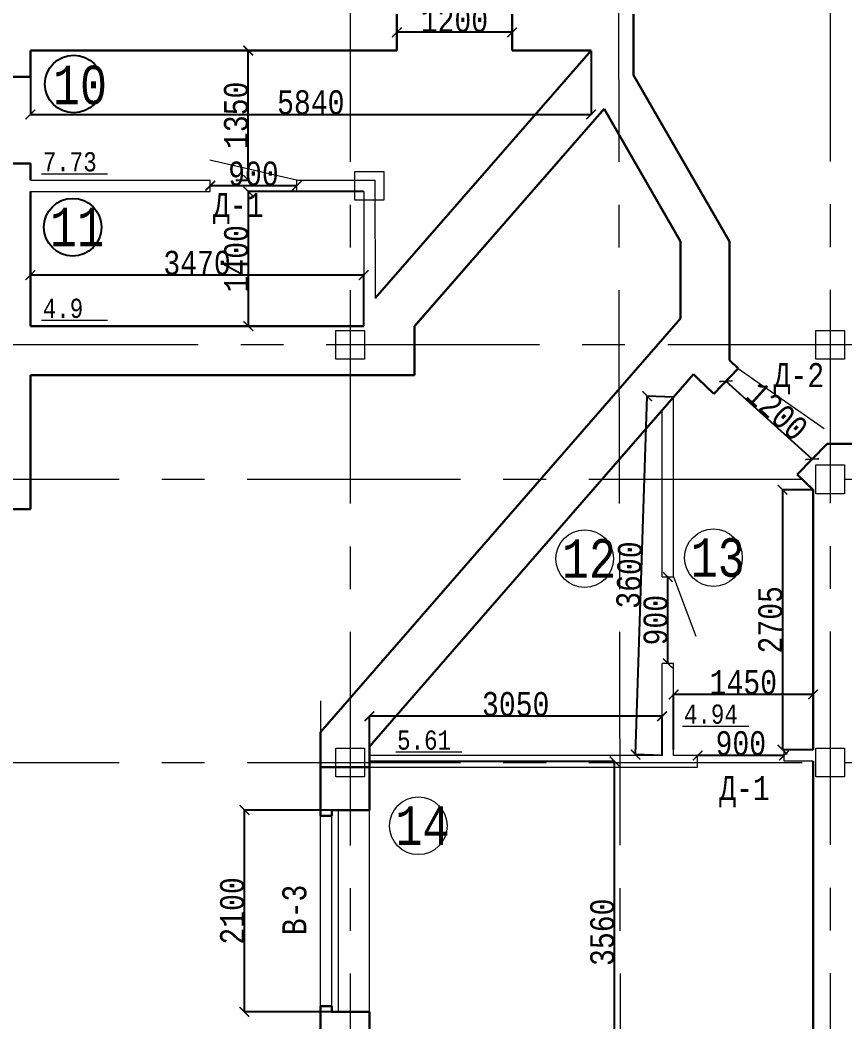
# Model space of a CAD drawing. Header units: millimetres. Extents: x -689206 to 4969298, y -1019800 to 703299.
# Drawn here: x 201491 to 210079, y -367061 to -356634 of the extents above; entities that cross this region are included whole.
import ezdxf

# ---------------------------------------------------------------- set-up
doc = ezdxf.new("R2010")
doc.units = ezdxf.units.MM
doc.linetypes.add('осеваяX2', pattern=[101.6, 63.5, -12.7, 12.7, -12.7])
for name, color, linetype, lineweight in [('несущие', 7, 'Continuous', 30), ('ПЕРЕГОРОДКИ', 252, 'Continuous', 9), ('РАЗМЕРЫ', 7, 'Continuous', 9), ('стены', 7, 'Continuous', 20)]:
    doc.layers.add(name, color=color, linetype=linetype, lineweight=lineweight)
doc.layers.add('четотам', color=7, linetype='Continuous')
doc.styles.add('Аннотативный', font='isocteur.ttf', dxfattribs={"width": 0.7, "height": 250})
doc.dimstyles.new('Аннотативный', dxfattribs={"dimscale": 0, "dimtxt": 250, "dimasz": 100, "dimexe": 1.25, "dimexo": 0.625, "dimtad": 1, "dimdec": 0, "dimtxsty": 'Аннотативный', "dimblk": 'ARCHTICK', "dimcen": 2.5, "dimadec": 0, "dimazin": 0, "dimtfac": 1, "dimtdec": 0, "dimtmove": 0, "dimatfit": 3, "dimfxl": 1, "dimarcsym": 0})

# ---------------------------------------------------------------- blocks, each defined once
blk = doc.blocks.new('_ArchTick')
at = {"color": 0, "linetype": 'ByBlock', "const_width": 0.15}
blk.add_lwpolyline([(-0.5, -0.5), (0.5, 0.5)], dxfattribs=at)
blk = doc.blocks.new('*D1927')
at = {"layer": 'Defpoints', "color": 0, "lineweight": 20, "transparency": 16777216}
for p in [(205128, -364348), (207680, -364348), (205128, -367908)]:
    blk.add_point(p, dxfattribs=at)
at = {"layer": 'стены', "color": 0, "lineweight": -2, "transparency": 16777216}
for p, q in [((205129, -364348), (207681, -364348)), ((207680, -367908), (207680, -364348)), ((205129, -367908), (207681, -367908))]:
    blk.add_line(p, q, dxfattribs=at)
at = {"layer": 'стены', "color": 0, "lineweight": -2, "transparency": 16777216, "xscale": 100, "yscale": 100, "zscale": 100}
for p, rotation in [((207680, -364348), 90), ((207680, -367908), 270)]:
    blk.add_blockref('_ArchTick', p, dxfattribs=dict(at, rotation=rotation))
at = {"layer": 'стены', "color": 0, "lineweight": 5, "transparency": 16777216, "insert": (207554, -366128), "char_height": 250, "attachment_point": 5, "rotation": 90, "style": 'Аннотативный'}
blk.add_mtext('3560', dxfattribs=at)
blk = doc.blocks.new('*D1934')
at = {"layer": 'Defpoints', "color": 0, "lineweight": 20, "transparency": 16777216}
for p in [(208235, -362430), (208235, -362430), (208235, -363330)]:
    blk.add_point(p, dxfattribs=at)
at = {"layer": 'стены', "color": 0, "lineweight": -2, "transparency": 16777216}
for p, q in [((208235, -362430), (208236, -362430)), ((208235, -363330), (208235, -362430)), ((208235, -363330), (208236, -363330))]:
    blk.add_line(p, q, dxfattribs=at)
at = {"layer": 'стены', "color": 0, "lineweight": -2, "transparency": 16777216, "xscale": 100, "yscale": 100, "zscale": 100}
for p, rotation in [((208235, -362430), 90), ((208235, -363330), 270)]:
    blk.add_blockref('_ArchTick', p, dxfattribs=dict(at, rotation=rotation))
at = {"layer": 'стены', "color": 0, "lineweight": 5, "transparency": 16777216, "insert": (208109, -362880), "char_height": 250, "attachment_point": 5, "rotation": 90, "style": 'Аннотативный'}
blk.add_mtext('900', dxfattribs=at)
blk = doc.blocks.new('*D1936')
at = {"layer": 'Defpoints', "color": 0, "lineweight": 20, "transparency": 16777216}
for p in [(208545, -364288), (208545, -364288), (209445, -364288)]:
    blk.add_point(p, dxfattribs=at)
at = {"layer": 'стены', "color": 0, "lineweight": -2, "transparency": 16777216}
for p, q in [((208545, -364287), (208545, -364287)), ((209445, -364288), (208545, -364288)), ((209445, -364287), (209445, -364287))]:
    blk.add_line(p, q, dxfattribs=at)
at = {"layer": 'стены', "color": 0, "lineweight": -2, "transparency": 16777216, "xscale": 100, "yscale": 100, "zscale": 100, "rotation": 180}
blk.add_blockref('_ArchTick', (208545, -364288), dxfattribs=at)
at = {"layer": 'стены', "color": 0, "lineweight": -2, "transparency": 16777216, "xscale": 100, "yscale": 100, "zscale": 100}
blk.add_blockref('_ArchTick', (209445, -364288), dxfattribs=at)
at = {"layer": 'стены', "color": 0, "transparency": 16777216, "insert": (208995, -364162), "char_height": 250, "attachment_point": 5, "style": 'Аннотативный'}
blk.add_mtext('900', dxfattribs=at)
blk = doc.blocks.new('*D1992')
at = {"layer": 'Defpoints', "color": 0, "lineweight": 20, "transparency": 16777216}
for p in [(205128, -363880), (205128, -364288), (208175, -364288)]:
    blk.add_point(p, dxfattribs=at)
at = {"layer": 'ПЕРЕГОРОДКИ', "color": 0, "lineweight": -2, "transparency": 16777216}
for p, q in [((205128, -364287), (205128, -363879)), ((208175, -363880), (205128, -363880)), ((208175, -364287), (208175, -363879))]:
    blk.add_line(p, q, dxfattribs=at)
at = {"layer": 'ПЕРЕГОРОДКИ', "color": 0, "lineweight": -2, "transparency": 16777216, "xscale": 100, "yscale": 100, "zscale": 100, "rotation": 180}
blk.add_blockref('_ArchTick', (205128, -363880), dxfattribs=at)
at = {"layer": 'ПЕРЕГОРОДКИ', "color": 0, "lineweight": -2, "transparency": 16777216, "xscale": 100, "yscale": 100, "zscale": 100}
blk.add_blockref('_ArchTick', (208175, -363880), dxfattribs=at)
at = {"layer": 'ПЕРЕГОРОДКИ', "color": 0, "lineweight": 5, "transparency": 16777216, "insert": (206651, -363755), "char_height": 250, "attachment_point": 5, "style": 'Аннотативный'}
blk.add_mtext('3050', dxfattribs=at)
blk = doc.blocks.new('*D1993')
at = {"layer": 'Defpoints', "color": 0, "lineweight": 20, "transparency": 16777216}
for p in [(208020, -360549), (208295, -360558), (208175, -364288)]:
    blk.add_point(p, dxfattribs=at)
at = {"layer": 'ПЕРЕГОРОДКИ', "color": 0, "lineweight": -2, "transparency": 16777216}
for p, q in [((207900, -364279), (208020, -360549)), ((208294, -360558), (208019, -360549)), ((208174, -364288), (207899, -364279))]:
    blk.add_line(p, q, dxfattribs=at)
at = {"layer": 'ПЕРЕГОРОДКИ', "color": 0, "lineweight": -2, "transparency": 16777216, "xscale": 100, "yscale": 100, "zscale": 100}
for p, rotation in [((208020, -360549), 88.15754055116216), ((207900, -364279), 268.1575405511622)]:
    blk.add_blockref('_ArchTick', p, dxfattribs=dict(at, rotation=rotation))
at = {"layer": 'ПЕРЕГОРОДКИ', "color": 0, "lineweight": 5, "transparency": 16777216, "insert": (207834, -362410), "char_height": 250, "attachment_point": 5, "rotation": 88.1575, "style": 'Аннотативный'}
blk.add_mtext('3600', dxfattribs=at)
blk = doc.blocks.new('*D2004')
at = {"layer": 'Defpoints', "color": 0, "linetype": 'ByBlock', "lineweight": 20, "transparency": 16777216}
for p in [(203827, -364856), (205128, -364856), (205128, -366956)]:
    blk.add_point(p, dxfattribs=at)
at = {"layer": 'РАЗМЕРЫ', "color": 0, "linetype": 'ByBlock', "lineweight": -2, "transparency": 16777216}
for p, q in [((205127, -364856), (203826, -364856)), ((203827, -366956), (203827, -364856)), ((205127, -366956), (203826, -366956))]:
    blk.add_line(p, q, dxfattribs=at)
at = {"layer": 'РАЗМЕРЫ', "color": 0, "linetype": 'ByBlock', "lineweight": -2, "transparency": 16777216, "xscale": 100, "yscale": 100, "zscale": 100}
for p, rotation in [((203827, -364856), 90), ((203827, -366956), 270)]:
    blk.add_blockref('_ArchTick', p, dxfattribs=dict(at, rotation=rotation))
at = {"layer": 'РАЗМЕРЫ', "color": 0, "linetype": 'ByBlock', "lineweight": 5, "transparency": 16777216, "insert": (203701, -365906), "char_height": 250, "attachment_point": 5, "rotation": 90, "style": 'Аннотативный'}
blk.add_mtext('2100', dxfattribs=at)
blk = doc.blocks.new('*D2015')
at = {"layer": 'Defpoints', "color": 0, "linetype": 'ByBlock', "lineweight": 20, "transparency": 16777216}
for p in [(201599, -359289), (201599, -359819), (205069, -359819)]:
    blk.add_point(p, dxfattribs=at)
at = {"layer": 'РАЗМЕРЫ', "color": 0, "linetype": 'ByBlock', "lineweight": -2, "transparency": 16777216}
for p, q in [((201599, -359819), (201599, -359288)), ((205069, -359289), (201599, -359289)), ((205069, -359819), (205069, -359288))]:
    blk.add_line(p, q, dxfattribs=at)
at = {"layer": 'РАЗМЕРЫ', "color": 0, "linetype": 'ByBlock', "lineweight": -2, "transparency": 16777216, "xscale": 100, "yscale": 100, "zscale": 100, "rotation": 180}
blk.add_blockref('_ArchTick', (201599, -359289), dxfattribs=at)
at = {"layer": 'РАЗМЕРЫ', "color": 0, "linetype": 'ByBlock', "lineweight": -2, "transparency": 16777216, "xscale": 100, "yscale": 100, "zscale": 100}
blk.add_blockref('_ArchTick', (205069, -359289), dxfattribs=at)
at = {"layer": 'РАЗМЕРЫ', "color": 0, "linetype": 'ByBlock', "lineweight": 5, "transparency": 16777216, "insert": (203334, -359163), "char_height": 250, "attachment_point": 5, "style": 'Аннотативный'}
blk.add_mtext('3470', dxfattribs=at)
blk = doc.blocks.new('*D1997')
at = {"layer": 'Defpoints', "color": 0, "linetype": 'ByBlock', "lineweight": 20, "transparency": 16777216}
for p in [(201599, -356952), (207436, -356952), (207436, -357617)]:
    blk.add_point(p, dxfattribs=at)
at = {"layer": 'РАЗМЕРЫ', "color": 0, "linetype": 'ByBlock', "lineweight": -2, "transparency": 16777216}
for p, q in [((201599, -356953), (201599, -357619)), ((207436, -356953), (207436, -357619)), ((201599, -357617), (207436, -357617))]:
    blk.add_line(p, q, dxfattribs=at)
at = {"layer": 'РАЗМЕРЫ', "color": 0, "linetype": 'ByBlock', "lineweight": -2, "transparency": 16777216, "xscale": 100, "yscale": 100, "zscale": 100, "rotation": 180}
blk.add_blockref('_ArchTick', (201599, -357617), dxfattribs=at)
at = {"layer": 'РАЗМЕРЫ', "color": 0, "linetype": 'ByBlock', "lineweight": -2, "transparency": 16777216, "xscale": 100, "yscale": 100, "zscale": 100}
blk.add_blockref('_ArchTick', (207436, -357617), dxfattribs=at)
at = {"layer": 'РАЗМЕРЫ', "color": 0, "linetype": 'ByBlock', "lineweight": 5, "transparency": 16777216, "insert": (204518, -357492), "char_height": 250, "attachment_point": 5, "style": 'Аннотативный'}
blk.add_mtext('5840', dxfattribs=at)
blk = doc.blocks.new('*D1998')
at = {"layer": 'Defpoints', "color": 0, "linetype": 'ByBlock', "lineweight": 20, "transparency": 16777216}
for p in [(203738, -356952), (203867, -356952), (203738, -358299)]:
    blk.add_point(p, dxfattribs=at)
at = {"layer": 'РАЗМЕРЫ', "color": 0, "linetype": 'ByBlock', "lineweight": -2, "transparency": 16777216}
for p, q in [((203739, -356952), (203868, -356952)), ((203867, -358299), (203867, -356952)), ((203739, -358299), (203868, -358299))]:
    blk.add_line(p, q, dxfattribs=at)
at = {"layer": 'РАЗМЕРЫ', "color": 0, "linetype": 'ByBlock', "lineweight": -2, "transparency": 16777216, "xscale": 100, "yscale": 100, "zscale": 100}
for p, rotation in [((203867, -356952), 90), ((203867, -358299), 270)]:
    blk.add_blockref('_ArchTick', p, dxfattribs=dict(at, rotation=rotation))
at = {"layer": 'РАЗМЕРЫ', "color": 0, "linetype": 'ByBlock', "lineweight": 5, "transparency": 16777216, "insert": (203741, -357626), "char_height": 250, "attachment_point": 5, "rotation": 90, "style": 'Аннотативный'}
blk.add_mtext('1350', dxfattribs=at)
blk = doc.blocks.new('*D1983')
at = {"layer": 'Defpoints', "color": 0, "linetype": 'ByBlock', "lineweight": 9, "transparency": 16777216}
for p in [(208840, -360393), (208840, -360393), (209738, -361204)]:
    blk.add_point(p, dxfattribs=at)
at = {"layer": 'РАЗМЕРЫ', "color": 0, "linetype": 'ByBlock', "lineweight": -2, "transparency": 16777216}
for p, q in [((208840, -360392), (208841, -360392)), ((209738, -361204), (208840, -360393)), ((209738, -361204), (209738, -361203))]:
    blk.add_line(p, q, dxfattribs=at)
at = {"layer": 'РАЗМЕРЫ', "color": 0, "linetype": 'ByBlock', "lineweight": -2, "transparency": 16777216, "xscale": 100, "yscale": 100, "zscale": 100}
for p, rotation in [((208840, -360393), 137.8804456621008), ((209738, -361204), 317.8804456621008)]:
    blk.add_blockref('_ArchTick', p, dxfattribs=dict(at, rotation=rotation))
at = {"layer": 'РАЗМЕРЫ', "color": 0, "linetype": 'ByBlock', "lineweight": 5, "transparency": 16777216, "insert": (209373, -360705), "char_height": 250, "attachment_point": 5, "rotation": 317.8804, "style": 'Аннотативный'}
blk.add_mtext('1200', dxfattribs=at)
blk = doc.blocks.new('*D1986')
at = {"layer": 'Defpoints', "color": 0, "linetype": 'ByBlock', "lineweight": 20, "transparency": 16777216}
for p in [(205413, -356762), (205413, -356762), (206613, -356762)]:
    blk.add_point(p, dxfattribs=at)
at = {"layer": 'РАЗМЕРЫ', "color": 0, "linetype": 'ByBlock', "lineweight": -2, "transparency": 16777216}
for p, q in [((205413, -356761), (205413, -356761)), ((206613, -356762), (205413, -356762)), ((206613, -356761), (206613, -356761))]:
    blk.add_line(p, q, dxfattribs=at)
at = {"layer": 'РАЗМЕРЫ', "color": 0, "linetype": 'ByBlock', "lineweight": -2, "transparency": 16777216, "xscale": 100, "yscale": 100, "zscale": 100, "rotation": 180}
blk.add_blockref('_ArchTick', (205413, -356762), dxfattribs=at)
at = {"layer": 'РАЗМЕРЫ', "color": 0, "linetype": 'ByBlock', "lineweight": -2, "transparency": 16777216, "xscale": 100, "yscale": 100, "zscale": 100}
blk.add_blockref('_ArchTick', (206613, -356762), dxfattribs=at)
at = {"layer": 'РАЗМЕРЫ', "color": 0, "linetype": 'ByBlock', "lineweight": 5, "transparency": 16777216, "insert": (206013, -356636), "char_height": 250, "attachment_point": 5, "style": 'Аннотативный'}
blk.add_mtext('1200', dxfattribs=at)
blk = doc.blocks.new('*D2034')
at = {"layer": 'Defpoints', "color": 0, "linetype": 'ByBlock', "lineweight": 20, "transparency": 16777216}
for p in [(203868, -358419), (205069, -358419), (205069, -359819)]:
    blk.add_point(p, dxfattribs=at)
at = {"layer": 'РАЗМЕРЫ', "color": 0, "linetype": 'ByBlock', "lineweight": -2, "transparency": 16777216}
for p, q in [((205068, -358419), (203867, -358419)), ((203868, -359819), (203868, -358419)), ((205068, -359819), (203867, -359819))]:
    blk.add_line(p, q, dxfattribs=at)
at = {"layer": 'РАЗМЕРЫ', "color": 0, "linetype": 'ByBlock', "lineweight": -2, "transparency": 16777216, "xscale": 100, "yscale": 100, "zscale": 100}
for p, rotation in [((203868, -358419), 90), ((203868, -359819), 270)]:
    blk.add_blockref('_ArchTick', p, dxfattribs=dict(at, rotation=rotation))
at = {"layer": 'РАЗМЕРЫ', "color": 0, "linetype": 'ByBlock', "lineweight": 5, "transparency": 16777216, "insert": (203743, -359119), "char_height": 250, "attachment_point": 5, "rotation": 90, "style": 'Аннотативный'}
blk.add_mtext('1400', dxfattribs=at)
blk = doc.blocks.new('*D2035')
at = {"layer": 'Defpoints', "color": 0, "linetype": 'ByBlock', "lineweight": 20, "transparency": 16777216}
for p in [(203471, -358359), (203471, -358359), (204371, -358362)]:
    blk.add_point(p, dxfattribs=at)
at = {"layer": 'РАЗМЕРЫ', "color": 0, "linetype": 'ByBlock', "lineweight": -2, "transparency": 16777216}
for p, q in [((203471, -358359), (203471, -358358)), ((204371, -358359), (203471, -358359)), ((204371, -358361), (204371, -358358))]:
    blk.add_line(p, q, dxfattribs=at)
at = {"layer": 'РАЗМЕРЫ', "color": 0, "linetype": 'ByBlock', "lineweight": -2, "transparency": 16777216, "xscale": 100, "yscale": 100, "zscale": 100, "rotation": 180}
blk.add_blockref('_ArchTick', (203471, -358359), dxfattribs=at)
at = {"layer": 'РАЗМЕРЫ', "color": 0, "linetype": 'ByBlock', "lineweight": -2, "transparency": 16777216, "xscale": 100, "yscale": 100, "zscale": 100}
blk.add_blockref('_ArchTick', (204371, -358359), dxfattribs=at)
at = {"layer": 'РАЗМЕРЫ', "color": 0, "linetype": 'ByBlock', "lineweight": 5, "transparency": 16777216, "insert": (203921, -358234), "char_height": 250, "attachment_point": 5, "style": 'Аннотативный'}
blk.add_mtext('900', dxfattribs=at)
blk = doc.blocks.new('*D2021')
at = {"layer": 'Defpoints', "color": 0, "linetype": 'ByBlock', "lineweight": 20, "transparency": 16777216}
for p in [(209748, -361523), (209429, -364228), (209748, -364228)]:
    blk.add_point(p, dxfattribs=at)
at = {"layer": 'РАЗМЕРЫ', "color": 0, "linetype": 'ByBlock', "lineweight": -2, "transparency": 16777216}
for p, q in [((209747, -361523), (209427, -361523)), ((209429, -361523), (209429, -364228)), ((209747, -364228), (209427, -364228))]:
    blk.add_line(p, q, dxfattribs=at)
at = {"layer": 'РАЗМЕРЫ', "color": 0, "linetype": 'ByBlock', "lineweight": -2, "transparency": 16777216, "xscale": 100, "yscale": 100, "zscale": 100}
for p, rotation in [((209429, -361523), 90), ((209429, -364228), 270)]:
    blk.add_blockref('_ArchTick', p, dxfattribs=dict(at, rotation=rotation))
at = {"layer": 'РАЗМЕРЫ', "color": 0, "linetype": 'ByBlock', "lineweight": 5, "transparency": 16777216, "insert": (209303, -362876), "char_height": 250, "attachment_point": 5, "rotation": 90, "style": 'Аннотативный'}
blk.add_mtext('2705', dxfattribs=at)
blk = doc.blocks.new('*D2022')
at = {"layer": 'Defpoints', "color": 0, "linetype": 'ByBlock', "lineweight": 20, "transparency": 16777216}
for p in [(208295, -363653), (208295, -364228), (209748, -364228)]:
    blk.add_point(p, dxfattribs=at)
at = {"layer": 'РАЗМЕРЫ', "color": 0, "linetype": 'ByBlock', "lineweight": -2, "transparency": 16777216}
for p, q in [((208295, -364227), (208295, -363651)), ((209748, -363653), (208295, -363653)), ((209748, -364227), (209748, -363651))]:
    blk.add_line(p, q, dxfattribs=at)
at = {"layer": 'РАЗМЕРЫ', "color": 0, "linetype": 'ByBlock', "lineweight": -2, "transparency": 16777216, "xscale": 100, "yscale": 100, "zscale": 100, "rotation": 180}
blk.add_blockref('_ArchTick', (208295, -363653), dxfattribs=at)
at = {"layer": 'РАЗМЕРЫ', "color": 0, "linetype": 'ByBlock', "lineweight": -2, "transparency": 16777216, "xscale": 100, "yscale": 100, "zscale": 100}
blk.add_blockref('_ArchTick', (209748, -363653), dxfattribs=at)
at = {"layer": 'РАЗМЕРЫ', "color": 0, "linetype": 'ByBlock', "lineweight": 5, "transparency": 16777216, "insert": (209021, -363527), "char_height": 250, "attachment_point": 5, "style": 'Аннотативный'}
blk.add_mtext('1450', dxfattribs=at)

msp = doc.modelspace()

# ---------------------------------------------------------------- linework, layer by layer
at = {"layer": 'несущие', "color": 0}
for p, q in [((205128, -364855.9), (205128, -364228)), ((205128, -366955.9), (205128, -367908.5))]:
    msp.add_line(p, q, dxfattribs=at)
at = {"layer": 'несущие', "color": 18, "linetype": 'ByBlock', "lineweight": 30, "true_color": 0x000000}
for p, q in [((204738, -364915.9), (204618, -364915.9)), ((204738, -364855.9), (205128, -364855.9)), ((204738, -364855.9), (204738, -364915.9)), ((204738, -366895.9), (204618, -366895.9)), ((204738, -366955.9), (204738, -366895.9)), ((205128, -366955.9), (204738, -366955.9))]:
    msp.add_line(p, q, dxfattribs=at)
at = {"layer": 'несущие', "color": 18, "linetype": 'ByBlock', "lineweight": 9, "true_color": 0x000000}
for p, q in [((204738, -366895.9), (204738, -364915.9)), ((204808, -366955.9), (204808, -364855.9)), ((205128, -366955.9), (205128, -364855.9))]:
    msp.add_line(p, q, dxfattribs=at)
at = {"layer": 'несущие', "color": 18, "linetype": 'ByBlock', "lineweight": 13, "true_color": 0x000000}
msp.add_line((204738, -366955.9), (204808, -366955.9), dxfattribs=at)
at = {"layer": 'ПЕРЕГОРОДКИ', "color": 0, "lineweight": 13}
for p, q in [((208174.8, -364288), (205128, -364288)), ((208544.8, -364288), (208294.8, -364288)), ((205128, -364408), (208544.8, -364408))]:
    msp.add_line(p, q, dxfattribs=at)
at = {"layer": 'ПЕРЕГОРОДКИ', "color": 0}
for p, q in [((208544.8, -364408), (208544.8, -364288)), ((205128, -364348), (205128, -364408))]:
    msp.add_line(p, q, dxfattribs=at)
at = {"layer": 'РАЗМЕРЫ', "linetype": 'осеваяX2', "lineweight": 5, "ltscale": 35}
for p, q in [((207680.1, -330996.7), (207760.2, -380834.4)), ((209924.2, -330993.1), (209924.2, -380834.4)), ((253128, -360014.8), (186075.3, -360014.8))]:
    msp.add_line(p, q, dxfattribs=at)
at = {"layer": 'РАЗМЕРЫ', "linetype": 'ByBlock', "lineweight": 30}
for p, q in [((205413, -356952), (205413, -356572)), ((206613, -356572), (206613, -356952)), ((207878, -357207), (207878, -356572)), ((201088.7, -357226.2), (201598.7, -357226.2)), ((201598.7, -358126.2), (201088.7, -358126.2)), ((201598.7, -358299.2), (201598.7, -358126.2)), ((208878, -360175.3), (208966.9, -360261.2)), ((208548.9, -360365.3), (208501.9, -360319.8)), ((208966.9, -360261.2), (208713.2, -360523.9)), ((208548.9, -360365.3), (208713.2, -360523.9)), ((209892.1, -361044), (209583, -361364)), ((209892.1, -361044), (210247.1, -361044)), ((209583, -361364), (209748.1, -361523.5))]:
    msp.add_line(p, q, dxfattribs=at)
at = {"layer": 'РАЗМЕРЫ', "linetype": 'ByBlock', "lineweight": 9}
for p, q in [((204370.5, -358299.2), (203467.6, -358091.4)), ((208966.9, -360261.2), (209862.3, -360885.2))]:
    msp.add_line(p, q, dxfattribs=at)
at = {"layer": 'РАЗМЕРЫ'}
for p, q in [((201713.9, -358233.6), (202403.2, -358233.6)), ((201713.9, -359758.1), (202403.2, -359758.1))]:
    msp.add_line(p, q, dxfattribs=at)
at = {"layer": 'РАЗМЕРЫ', "linetype": 'ByBlock', "lineweight": 20}
for p, q in [((201598.7, -358299.2), (203470.5, -358299.2)), ((201598.7, -358299.2), (203470.5, -358299.2)), ((203470.5, -358419.2), (203470.5, -358299.2)), ((204370.5, -358299.2), (204895.2, -358299.2)), ((204370.5, -358299.2), (205186.1, -358299.2)), ((204370.5, -358299.2), (204370.5, -358419.2)), ((205186.1, -358299.2), (205188, -359528.6)), ((201598.7, -359819.2), (201598.7, -358419.2)), ((201598.7, -358419.2), (203470.5, -358419.2)), ((201598.7, -358419.2), (203470.5, -358419.2)), ((204370.5, -358419.2), (204895.2, -358419.2)), ((204370.5, -358419.2), (205068.7, -358419.2)), ((205068.7, -358419.2), (205068.7, -359819.2))]:
    msp.add_line(p, q, dxfattribs=at)
at = {"layer": 'РАЗМЕРЫ', "linetype": 'ByBlock', "lineweight": 9, "ltscale": 35}
msp.add_line((209912.1, -361044), (209892.1, -361044), dxfattribs=at)
at = {"layer": 'РАЗМЕРЫ', "lineweight": 5}
for p, q in [((208388.5, -363981.9), (209077.8, -363981.9)), ((205402.5, -364251.6), (206091.8, -364251.6))]:
    msp.add_line(p, q, dxfattribs=at)
at = {"layer": 'РАЗМЕРЫ', "color": 1, "lineweight": 30, "ltscale": 35}
msp.add_line((205128, -364408), (204618, -364408), dxfattribs=at)
at = {"layer": 'стены', "linetype": 'осеваяX2', "lineweight": 5, "ltscale": 35}
for p, q in [((204928, -330996.7), (204928, -380834.4)), ((186075.3, -361414), (253128, -361414)), ((186075.3, -364362), (253128, -364362))]:
    msp.add_line(p, q, dxfattribs=at)
at = {"layer": 'стены', "lineweight": 30}
for p, q in [((207878, -356952), (207878, -356572)), ((201598.7, -357226.2), (201598.7, -356952)), ((205413, -356952), (201598.7, -356952)), ((207436.3, -356952), (205188, -359528.6)), ((207436.3, -356952), (206613, -356952)), ((207878, -356952), (207878, -357207)), ((207878, -357207), (208878, -358939.1)), ((207571.1, -357558.7), (205598.7, -359819.2)), ((207571.1, -357558.7), (205608.3, -359808.1)), ((208368, -358939.1), (207571.1, -357558.7)), ((201598.7, -358299.2), (201598.7, -358126.2)), ((201598.7, -359819.2), (201598.7, -358419.2)), ((208368, -359739.1), (208368, -358939.1)), ((208878, -358939.1), (208878, -359739.1)), ((204618, -364044.5), (208368, -359739.1)), ((208878, -359739.1), (208878, -360175.3)), ((201598.7, -359819.2), (205068.7, -359819.2)), ((205598.7, -359819.2), (205598.7, -360329.2)), ((208878, -360175.3), (208966.9, -360261.2)), ((205598.7, -360329.2), (201598.7, -360329.2)), ((201598.7, -361724), (201598.7, -360329.2)), ((208294.8, -360557.6), (208501.9, -360319.8)), ((205128, -364193.4), (208294.8, -360557.6)), ((209748.1, -364228), (209748.1, -361523.5)), ((200004.2, -361724), (201598.7, -361724)), ((204618, -364044.5), (204618, -364915.9)), ((205128, -364193.4), (205128, -364228)), ((209748.1, -364614), (209748.1, -364348)), ((209748.1, -364614), (209748.1, -367908.5)), ((204618, -366895.9), (204618, -368151.5))]:
    msp.add_line(p, q, dxfattribs=at)
at = {"layer": 'стены'}
for p, q in [((208368, -358939.1), (207868, -358073)), ((208878, -358939.1), (208378, -358073)), ((208368, -359739.1), (208368, -358939.1)), ((208368, -359739.1), (208368, -358939.1)), ((208878, -358939.1), (208878, -359739.1)), ((208878, -358939.1), (208878, -359739.1)), ((204618, -364044.5), (208368, -359739.1)), ((204618, -364044.5), (208368, -359739.1)), ((208878, -359739.1), (208878, -360175.3)), ((208878, -359739.1), (208878, -360175.3)), ((209748.1, -361523.5), (209748.1, -363189.5)), ((208294.8, -362430.2), (208526.7, -363046.5)), ((204618, -363720.3), (204618, -364915.9)), ((204618, -365275.9), (204618, -364044.5)), ((205128, -364512), (205128, -364212)), ((209748.1, -364228), (209444.8, -364228)), ((209748.1, -364228), (209444.8, -364228)), ((204978, -364362), (205278, -364362)), ((209748.1, -364348), (209444.8, -364348)), ((209748.1, -366294), (209748.1, -366174))]:
    msp.add_line(p, q, dxfattribs=at)
at = {"layer": 'стены', "lineweight": 13}
for p, q in [((208294.8, -362430.2), (208294.8, -360557.6)), ((208174.8, -362430.2), (208174.8, -360695.4)), ((208174.8, -362430.2), (208294.8, -362430.2)), ((208174.8, -364288), (208174.8, -363330.2)), ((208294.8, -363330.2), (208174.8, -363330.2)), ((208294.8, -364288), (208294.8, -363330.2)), ((209444.8, -364348), (209444.8, -364228)), ((209748.1, -364348), (209444.8, -364348))]:
    msp.add_line(p, q, dxfattribs=at)
at = {"layer": 'стены', "lineweight": 9}
msp.add_line((204618, -366895.9), (204618, -364044.5), dxfattribs=at)
at = {"layer": 'стены'}
for points in [[(204978, -358210), (205278, -358210), (205278, -358510), (204978, -358510)], [(204778, -359864.8), (205078, -359864.8), (205078, -360164.8), (204778, -360164.8)], [(209774.2, -361264), (210074.2, -361264), (210074.2, -361564), (209774.2, -361564)], [(204778, -364212), (205078, -364212), (205078, -364512), (204778, -364512)], [(209774.2, -364212), (210074.2, -364212), (210074.2, -364512), (209774.2, -364512)]]:
    msp.add_lwpolyline(points, close=True, dxfattribs=at)
at = {"layer": 'стены', "lineweight": 20}
msp.add_lwpolyline([(209774.2, -359864.8), (210074.2, -359864.8), (210074.2, -360164.8), (209774.2, -360164.8)], close=True, dxfattribs=at)
at = {"layer": 'четотам'}
for centre in [(202050, -357300.1), (202040, -358790.1)]:
    msp.add_circle(centre, 300, dxfattribs=at)
at = {"layer": 'четотам', "lineweight": 13}
for centre in [(207370, -362240.1), (208710, -362230.1), (205636.9, -365020)]:
    msp.add_circle(centre, 300, dxfattribs=at)

# ---------------------------------------------------------------- texts
at = {"layer": 'РАЗМЕРЫ', "lineweight": 20, "ltscale": 150, "attachment_point": 1, "style": 'Аннотативный'}
for s, insert, char_height, width in [('10', (201834, -357109.1), 401.1, 1460), ('Д-1', (203500, -358432.5), 250, 922.913), ('11', (201802.8, -358587), 401.1, 1460), ('Д-2', (209336.4, -360204.7), 250, 922.913), ('Д-1', (208770, -364502.5), 250, 922.913)]:
    msp.add_mtext(s, dxfattribs=dict(at, insert=insert, char_height=char_height, width=width))
at = {"layer": 'РАЗМЕРЫ', "char_height": 200, "width": 656.117, "attachment_point": 1, "style": 'Аннотативный'}
for s, insert in [('7.73', (201728.1, -358009.5)), ('4.9', (201728.1, -359534.1))]:
    msp.add_mtext(s, dxfattribs=dict(at, insert=insert))
at = {"layer": 'РАЗМЕРЫ', "lineweight": 13, "ltscale": 150, "char_height": 401.1, "width": 1460, "attachment_point": 1, "style": 'Аннотативный'}
for s, insert in [('12', (207132.8, -362037)), ('13', (208472.8, -362027)), ('14', (205399.6, -364817))]:
    msp.add_mtext(s, dxfattribs=dict(at, insert=insert))
at = {"layer": 'РАЗМЕРЫ', "lineweight": 5, "char_height": 200, "width": 656.117, "attachment_point": 1, "style": 'Аннотативный'}
for s, insert in [('4.94', (208402.7, -363757.8)), ('5.61', (205416.6, -364027.5))]:
    msp.add_mtext(s, dxfattribs=dict(at, insert=insert))
at = {"layer": 'РАЗМЕРЫ', "lineweight": 20, "ltscale": 150, "insert": (204221.8, -366158.9), "char_height": 250, "width": 922.913, "attachment_point": 1, "rotation": 90, "style": 'Аннотативный'}
msp.add_mtext('В-3', dxfattribs=at)

# ---------------------------------------------------------------- dimensions: what is measured, and where the dimension line sits
at = {"layer": 'ПЕРЕГОРОДКИ', "color": 0, "lineweight": 5}
for p2, distance, text, picture, middle in [((208294.8, -360557.6), 275, '3600', '*D1993', (207834.4, -362409.9)), ((205128, -364288), -407.6, '3050', '*D1992', (206651.4, -363754.8))]:
    dim = msp.add_aligned_dim(p1=(208174.8, -364288), p2=p2, distance=distance, text=text, dimstyle='Аннотативный', dxfattribs=at)
    dim.commit()
    dim.dimension.update_dxf_attribs({"geometry": picture, "text_midpoint": middle})
at = {"layer": 'РАЗМЕРЫ', "linetype": 'ByBlock', "lineweight": 5}
dim = msp.add_aligned_dim(p1=(206613, -356762), p2=(205413, -356762), distance=0, dimstyle='Аннотативный', dxfattribs=at)
dim.commit()
dim.dimension.update_dxf_attribs({"geometry": '*D1986', "text_midpoint": (206013, -356636.4)})
dim = msp.add_linear_dim(base=(203867, -356952), p1=(203738, -358299.2), p2=(203738, -356952), angle=90, text='1350', dimstyle='Аннотативный', dxfattribs=at)
dim.commit()
dim.dimension.update_dxf_attribs({"geometry": '*D1998', "text_midpoint": (203741.3, -357625.6)})
for base, p1, p2, text, picture, middle in [((207436.3, -357617.4), (201598.7, -356952), (207436.3, -356952), '5840', '*D1997', (204517.5, -357491.8)), ((208294.8, -363652.7), (209748.1, -364228), (208294.8, -364228), '1450', '*D2022', (209021.4, -363527.1))]:
    dim = msp.add_linear_dim(base=base, p1=p1, p2=p2, text=text, dimstyle='Аннотативный', dxfattribs=at)
    dim.commit()
    dim.dimension.update_dxf_attribs({"geometry": picture, "text_midpoint": middle})
for base, p1, p2, picture, middle in [((203470.5, -358359.2), (204370.5, -358362), (203470.5, -358359.2), '*D2035', (203920.5, -358233.6)), ((201598.7, -359289.1), (205068.7, -359819.2), (201598.7, -359819.2), '*D2015', (203333.7, -359163.5))]:
    dim = msp.add_linear_dim(base=base, p1=p1, p2=p2, dimstyle='Аннотативный', dxfattribs=at)
    dim.commit()
    dim.dimension.update_dxf_attribs({"geometry": picture, "text_midpoint": middle})
for base, p1, p2, picture, middle in [((203868.2, -358419.2), (205068.7, -359819.2), (205068.7, -358419.2), '*D2034', (203742.6, -359119.2)), ((209428.6453, -364227.9998), (209748.0758, -361523.4766), (209748.0758, -364227.9998), '*D2021', (209303.0203, -362875.7382)), ((203827, -364855.9), (205128, -366955.9), (205128, -364855.9), '*D2004', (203701.4, -365905.9))]:
    dim = msp.add_linear_dim(base=base, p1=p1, p2=p2, angle=90, dimstyle='Аннотативный', dxfattribs=at)
    dim.commit()
    dim.dimension.update_dxf_attribs({"geometry": picture, "text_midpoint": middle})
dim = msp.add_aligned_dim(p1=(209737.5, -361204), p2=(208840, -360392.5), distance=0, text='1200', dimstyle='Аннотативный', dxfattribs=at)
dim.commit()
dim.dimension.update_dxf_attribs({"geometry": '*D1983', "text_midpoint": (209373, -360705.1)})
at = {"layer": 'стены', "lineweight": 5}
for p1, p2, distance, picture, middle in [((208234.8, -363330.2), (208234.8, -362430.2), 0, '*D1934', (208109.1, -362880.2)), ((205128.0175, -367908.4805), (205128.0175, -364347.9998), -2551.9825, '*D1927', (207554.375, -366128.2402))]:
    dim = msp.add_aligned_dim(p1=p1, p2=p2, distance=distance, dimstyle='Аннотативный', dxfattribs=at)
    dim.commit()
    dim.dimension.update_dxf_attribs({"geometry": picture, "text_midpoint": middle})
at = {"layer": 'стены'}
dim = msp.add_aligned_dim(p1=(209444.8, -364288), p2=(208544.8, -364288), distance=0, dimstyle='Аннотативный', dxfattribs=at)
dim.commit()
dim.dimension.update_dxf_attribs({"geometry": '*D1936', "text_midpoint": (208994.8, -364162.4)})

doc.saveas('drawing.dxf')
